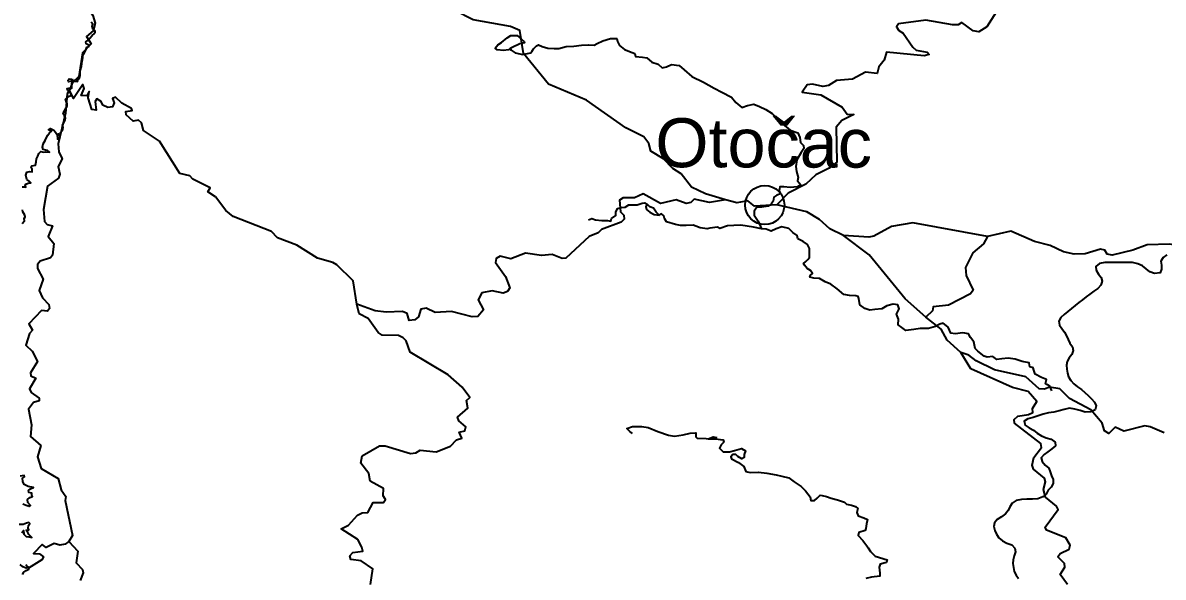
# Model space of a CAD drawing. Header units: metres. Extents: x 13.21 to 19.52, y 42.14 to 46.62.
# Drawn here: x 14.894 to 15.417, y 44.702 to 44.956 of the extents above; entities that cross this region are included whole.
import ezdxf

# ---------------------------------------------------------------- set-up
doc = ezdxf.new("R2010")
doc.units = ezdxf.units.M
doc.header["$MEASUREMENT"] = 0
for name, color, linetype in [('CESTE', 5, 'Continuous'), ('grad_manji', 1, 'Continuous'), ('hr', 9, 'Continuous'), ('naziv_manji', 1, 'Continuous'), ('PRUGE', 7, 'Continuous'), ('RIJEKE', 4, 'Continuous')]:
    doc.layers.add(name, color=color, linetype=linetype)
doc.styles.get("Standard").update_dxf_attribs({"font": 'arial.ttf'})

msp = doc.modelspace()

# ---------------------------------------------------------------- linework, layer by layer
at = {"layer": 'CESTE'}
for points in [[(14.89977, 44.99393), (14.89818, 44.99059), (14.90051, 44.98745), (14.90749, 44.9853), (14.91631, 44.97882), (14.92106, 44.97745), (14.91878, 44.97439), (14.91904, 44.97255), (14.92164, 44.97216), (14.92247, 44.97133), (14.92104, 44.96959), (14.92136, 44.96781), (14.92613, 44.95949), (14.92718, 44.95594), (14.92634, 44.9525), (14.92327, 44.94979), (14.92538, 44.94645), (14.92143, 44.9423), (14.91964, 44.93152), (14.91687, 44.9288), (14.91541, 44.92527)], [(15.21635, 44.87495), (15.20708, 44.87772), (15.20072, 44.88071), (15.19593, 44.88689), (15.19221, 44.88937), (15.18787, 44.89379), (15.18203, 44.8973), (15.18114, 44.90074), (15.17881, 44.90389), (15.17055, 44.90803), (15.15252, 44.92065), (15.13518, 44.92803), (15.12362, 44.942), (15.12204, 44.95253), (15.11774, 44.9544), (15.10058, 44.95754), (15.09223, 44.96171), (15.09166, 44.96495), (15.08721, 44.96699), (15.07989, 44.96685), (15.07499, 44.96778), (15.07063, 44.9695), (15.06783, 44.97208)], [(15.34051, 44.96108), (15.33624, 44.95436), (15.33256, 44.95207), (15.32996, 44.95238), (15.32472, 44.95633), (15.32303, 44.95528), (15.32046, 44.95515), (15.30828, 44.95734), (15.29566, 44.95567), (15.29479, 44.9543), (15.29586, 44.95257), (15.29776, 44.95132), (15.3023, 44.94491), (15.30377, 44.94352), (15.30882, 44.94262), (15.30974, 44.94157), (15.3075, 44.94103), (15.29022, 44.94272), (15.28907, 44.93905), (15.2866, 44.93594), (15.28596, 44.93291), (15.28057, 44.93345), (15.27464, 44.93027), (15.26722, 44.92971), (15.26356, 44.92731), (15.26103, 44.92696), (15.25622, 44.92807), (15.25373, 44.92767), (15.25149, 44.92431), (15.26012, 44.92313), (15.2699, 44.91741), (15.27218, 44.91428), (15.27513, 44.91405), (15.26962, 44.9113), (15.26703, 44.90824), (15.26739, 44.89225), (15.26395, 44.88954), (15.25782, 44.88644), (15.2531, 44.88222), (15.24501, 44.87795), (15.23983, 44.87262)], [(14.91541, 44.92527), (14.91436, 44.92362), (14.91359, 44.91471), (14.91016, 44.90059), (14.91047, 44.89701), (14.91201, 44.89371), (14.91028, 44.89028), (14.91092, 44.88672), (14.91037, 44.88496), (14.90536, 44.88123), (14.90347, 44.8705), (14.90389, 44.86507), (14.90521, 44.86368), (14.90765, 44.86304), (14.90562, 44.85822), (14.90818, 44.85501), (14.90769, 44.8496), (14.90675, 44.84835), (14.90194, 44.84688), (14.9008, 44.84536), (14.90077, 44.84351), (14.90335, 44.83855), (14.90148, 44.83337), (14.90302, 44.82996), (14.906, 44.82703), (14.90626, 44.82509), (14.90528, 44.82388), (14.90262, 44.82421), (14.89682, 44.81817), (14.89847, 44.81519), (14.897, 44.8136), (14.89546, 44.80826), (14.89837, 44.80561), (14.90069, 44.80076), (14.89756, 44.79566), (14.8977, 44.79422), (14.90002, 44.79318), (14.89706, 44.78832), (14.89783, 44.78664), (14.90149, 44.78409), (14.90145, 44.78274), (14.89891, 44.78202), (14.89659, 44.77894), (14.89795, 44.77177), (14.89751, 44.76643), (14.90229, 44.76236), (14.90073, 44.75708), (14.90239, 44.75182), (14.9102, 44.74724), (14.91153, 44.74204), (14.91372, 44.7389), (14.91339, 44.73708), (14.91683, 44.7211), (14.91516, 44.71835)], [(15.0472, 44.82717), (15.04549, 44.83782), (15.03809, 44.84509), (15.03621, 44.84629), (15.02916, 44.84827), (15.0197, 44.85419), (15.01087, 44.85759), (15.00807, 44.86047), (14.99044, 44.86737), (14.98715, 44.87002), (14.98238, 44.87637), (14.97881, 44.87861), (14.97996, 44.88039), (14.97192, 44.88444), (14.97059, 44.88604), (14.96603, 44.8871), (14.95673, 44.90184), (14.94935, 44.90668), (14.94852, 44.91034), (14.94709, 44.91144), (14.94459, 44.91097), (14.94139, 44.91392), (14.94123, 44.91551), (14.94413, 44.9159), (14.94386, 44.9169), (14.93947, 44.91921), (14.93645, 44.92206), (14.9351, 44.92136), (14.93597, 44.91948), (14.93516, 44.91768), (14.93301, 44.91737), (14.9307, 44.91832), (14.93002, 44.9201), (14.92789, 44.92132), (14.92719, 44.92005), (14.92766, 44.91612), (14.9257, 44.91642), (14.92403, 44.92166), (14.92446, 44.92464), (14.92338, 44.92266), (14.92074, 44.92276), (14.92211, 44.92608), (14.92158, 44.92777), (14.91726, 44.92136), (14.91541, 44.92527)], [(15.21635, 44.87495), (15.20898, 44.87372), (15.20198, 44.87528), (15.20048, 44.8737), (15.19831, 44.87324), (15.19367, 44.87491), (15.18645, 44.87334), (15.17856, 44.87776), (15.17461, 44.87588), (15.16939, 44.87582), (15.16775, 44.87485), (15.16812, 44.86945), (15.16965, 44.86795), (15.16977, 44.86609), (15.16843, 44.86477), (15.1594, 44.86137), (15.15796, 44.85986), (15.15377, 44.85816), (15.14311, 44.84825), (15.1414, 44.84806), (15.1368, 44.84994), (15.13193, 44.84936), (15.12452, 44.85043), (15.11785, 44.84795), (15.11293, 44.84908), (15.11115, 44.84812), (15.11082, 44.84626), (15.11541, 44.83984), (15.11733, 44.83456), (15.11632, 44.83292), (15.11427, 44.83209), (15.10927, 44.83323), (15.10452, 44.83238), (15.10284, 44.82915), (15.10534, 44.82451), (15.10275, 44.82149), (15.10012, 44.82131), (15.09063, 44.82369), (15.08312, 44.82335), (15.07896, 44.82527), (15.07652, 44.82476), (15.07555, 44.82135), (15.07388, 44.81991), (15.07128, 44.81963), (15.07032, 44.82281), (15.06824, 44.82377), (15.06064, 44.82347), (15.05564, 44.82407), (15.0472, 44.82717)], [(15.23983, 44.87262), (15.22969, 44.87198), (15.22657, 44.87449), (15.22159, 44.87361), (15.21635, 44.87495)], [(15.27039, 44.85859), (15.2642, 44.8617), (15.25947, 44.86591), (15.25368, 44.8694), (15.23983, 44.87262)], [(15.33649, 44.85812), (15.30229, 44.8644), (15.29251, 44.86267), (15.28443, 44.85828), (15.28207, 44.85785), (15.27039, 44.85859)], [(15.49286, 44.84771), (15.48789, 44.84808), (15.47577, 44.84544), (15.46822, 44.84484), (15.45132, 44.84836), (15.44198, 44.85113), (15.41995, 44.85468), (15.40982, 44.85438), (15.40316, 44.85187), (15.39367, 44.84954), (15.39141, 44.85006), (15.39031, 44.85185), (15.38833, 44.85237), (15.38127, 44.85015), (15.37622, 44.85001), (15.37139, 44.85104), (15.36521, 44.85408), (15.35808, 44.85589), (15.34722, 44.86056), (15.33649, 44.85812)], [(15.30828, 44.82114), (15.29873, 44.8295), (15.28229, 44.84969), (15.27039, 44.85859)], [(15.33649, 44.85812), (15.33471, 44.85476), (15.32982, 44.85069), (15.32638, 44.84392), (15.3267, 44.84034), (15.3299, 44.83353), (15.32877, 44.83191), (15.31867, 44.82659), (15.31162, 44.82596), (15.31122, 44.82405), (15.30828, 44.82114)], [(15.05351, 44.69863), (15.05462, 44.70581), (15.04926, 44.70949), (15.04444, 44.71), (15.04403, 44.71176), (15.04546, 44.71328), (15.04991, 44.71391), (15.04953, 44.71575), (15.04774, 44.71918), (15.04006, 44.72406), (15.04345, 44.7258), (15.04758, 44.73036), (15.04962, 44.73139), (15.05231, 44.73163), (15.0547, 44.73617), (15.0594, 44.7361), (15.06031, 44.73755), (15.05925, 44.73927), (15.05943, 44.74259), (15.05338, 44.74593), (15.05272, 44.7495), (15.04901, 44.75416), (15.04971, 44.7576), (15.05769, 44.7621), (15.06016, 44.76217), (15.07177, 44.75867), (15.07423, 44.75895), (15.07628, 44.76014), (15.08358, 44.75934), (15.09017, 44.76196), (15.09293, 44.76491), (15.09545, 44.76572), (15.09422, 44.76843), (15.09679, 44.769), (15.09715, 44.77081), (15.094, 44.77368), (15.09336, 44.77535), (15.09815, 44.77938), (15.09753, 44.78301), (15.09899, 44.7843), (15.0956, 44.78913), (15.08912, 44.79466), (15.07166, 44.80506), (15.06982, 44.81025), (15.0684, 44.81174), (15.06633, 44.81274), (15.05885, 44.81285), (15.05707, 44.8142), (15.0524, 44.82055), (15.04832, 44.82276), (15.0472, 44.82717)], [(15.32425, 44.80496), (15.31795, 44.8106), (15.31522, 44.8156), (15.30828, 44.82114)], [(15.41761, 44.76815), (15.4111, 44.77092), (15.40861, 44.77126), (15.39904, 44.76886), (15.395, 44.77073), (15.3922, 44.76788), (15.39016, 44.769), (15.38907, 44.77249), (15.38389, 44.7786), (15.37406, 44.78393), (15.36961, 44.78825), (15.36492, 44.78912), (15.36272, 44.78808), (15.36025, 44.78825), (15.3541, 44.79375), (15.33966, 44.79706), (15.33132, 44.80113), (15.32787, 44.80371), (15.32425, 44.80496)], [(15.37317, 44.69859), (15.36985, 44.70317), (15.37193, 44.70659), (15.37175, 44.70824), (15.36871, 44.71121), (15.36985, 44.71274), (15.37404, 44.71485), (15.37437, 44.71661), (15.37248, 44.71995), (15.36364, 44.72356), (15.36298, 44.7249), (15.36896, 44.73297), (15.36818, 44.73457), (15.36314, 44.73862), (15.3622, 44.74214), (15.36316, 44.7457), (15.36259, 44.7474), (15.35759, 44.75145), (15.35702, 44.75323), (15.35771, 44.75676), (15.36131, 44.76147), (15.36093, 44.76329), (15.34888, 44.7726), (15.34873, 44.77422), (15.35038, 44.77573), (15.35531, 44.77647), (15.35733, 44.77748), (15.3572, 44.77928), (15.35909, 44.78251), (15.35511, 44.78706), (15.34802, 44.78896), (15.32885, 44.79752), (15.32425, 44.80496)], [(14.91516, 44.71835), (14.91339, 44.71709), (14.91092, 44.71668), (14.90844, 44.71737), (14.90468, 44.71554), (14.90295, 44.71698), (14.89889, 44.71278), (14.90164, 44.71259), (14.90346, 44.71127), (14.90275, 44.70984), (14.89667, 44.70601), (14.89537, 44.70766)], [(14.91516, 44.71835), (14.91927, 44.71388), (14.9185, 44.70858), (14.92132, 44.7055), (14.92169, 44.70395), (14.92024, 44.70041)]]:
    msp.add_lwpolyline(points, dxfattribs=at)
at = {"layer": 'grad_manji'}
msp.add_circle((15.23434, 44.87257), 0.00898, dxfattribs=at)
at = {"layer": 'hr'}
for points in [[(14.89369, 44.88091), (14.89463, 44.88088), (14.89534, 44.8807), (14.89511, 44.88177), (14.89563, 44.88235), (14.89685, 44.88269), (14.8977, 44.88281), (14.89689, 44.88347), (14.89589, 44.88436), (14.89538, 44.88626), (14.89592, 44.88764), (14.89706, 44.88798), (14.89835, 44.88778), (14.89829, 44.88896), (14.8977, 44.88997), (14.89809, 44.89059), (14.8998, 44.89086), (14.90013, 44.89242), (14.90033, 44.89377), (14.90091, 44.89496), (14.90136, 44.8962), (14.90227, 44.89716), (14.90354, 44.8968), (14.90459, 44.89695), (14.90617, 44.89689), (14.90527, 44.89753), (14.90434, 44.89766), (14.9034, 44.89803), (14.90302, 44.89913), (14.90337, 44.90061), (14.90428, 44.90217), (14.90483, 44.90348), (14.90542, 44.90467), (14.90617, 44.90575), (14.90722, 44.90638), (14.90579, 44.907), (14.90667, 44.90763), (14.90822, 44.90689), (14.90903, 44.90593), (14.90964, 44.90508), (14.91033, 44.90517), (14.91041, 44.90456), (14.90983, 44.90446), (14.90987, 44.90339), (14.90985, 44.90274), (14.91106, 44.90403), (14.91132, 44.90588), (14.91234, 44.90714), (14.91259, 44.90813), (14.91219, 44.90919), (14.91289, 44.91027), (14.91349, 44.9115), (14.91359, 44.91237), (14.91309, 44.91352), (14.91244, 44.91432), (14.9126, 44.91505), (14.91308, 44.91577), (14.91358, 44.91667), (14.91432, 44.91798), (14.91441, 44.91896), (14.91409, 44.91979), (14.91358, 44.92114), (14.91471, 44.92213), (14.91632, 44.92298), (14.91552, 44.92449), (14.91448, 44.92522), (14.91442, 44.92604), (14.91515, 44.92623), (14.91582, 44.92616), (14.9165, 44.92621), (14.91654, 44.92715), (14.91656, 44.92832), (14.91683, 44.92903), (14.91816, 44.92939), (14.91903, 44.92928), (14.91928, 44.92965), (14.91857, 44.92994), (14.91886, 44.93043), (14.91969, 44.93038), (14.92, 44.93086), (14.92038, 44.93196), (14.92029, 44.93418), (14.92091, 44.9361), (14.92117, 44.93847), (14.92152, 44.94025), (14.9216, 44.94137), (14.92198, 44.94194), (14.92264, 44.94291), (14.92299, 44.94403), (14.92334, 44.94495), (14.92426, 44.94532), (14.92429, 44.94582), (14.92313, 44.94643), (14.9229, 44.94744), (14.92397, 44.94824), (14.92474, 44.94914), (14.92581, 44.95029), (14.92695, 44.9512), (14.927, 44.95135), (14.92714, 44.9517), (14.92714, 44.95209), (14.92682, 44.95264), (14.92617, 44.95328), (14.92575, 44.95445), (14.92607, 44.95553), (14.92532, 44.95645)], [(14.89377, 44.8641), (14.89474, 44.86536), (14.8947, 44.86635), (14.89513, 44.8671), (14.8949, 44.86797), (14.89409, 44.86939), (14.8939, 44.87035)], [(14.89397, 44.7355), (14.89551, 44.73489), (14.89649, 44.73463), (14.89697, 44.73431), (14.89751, 44.73482), (14.89629, 44.73612), (14.89617, 44.7375), (14.89723, 44.73843), (14.89849, 44.73896), (14.89816, 44.7395), (14.89817, 44.74045), (14.89678, 44.74081), (14.89659, 44.74175), (14.89758, 44.74246), (14.89897, 44.74312), (14.89646, 44.74358), (14.89456, 44.74445), (14.89401, 44.74573), (14.89391, 44.7474), (14.89476, 44.74788), (14.89456, 44.74855), (14.89275, 44.74825)], [(14.89357, 44.72227), (14.89425, 44.7233), (14.8945, 44.72172), (14.8955, 44.72062), (14.89673, 44.72042), (14.89814, 44.72007), (14.89676, 44.72147), (14.89631, 44.7224), (14.89553, 44.72344), (14.89669, 44.72371), (14.89644, 44.72438), (14.89657, 44.72559), (14.89725, 44.7266), (14.8968, 44.72705), (14.89572, 44.72667), (14.89419, 44.72609), (14.8923, 44.72602)], [(14.8938, 44.70318), (14.89446, 44.70428), (14.89558, 44.70499), (14.89684, 44.70567), (14.89688, 44.70658), (14.89549, 44.70602), (14.89401, 44.70674), (14.89285, 44.70775)]]:
    msp.add_lwpolyline(points, dxfattribs=at)
msp.add_lwpolyline([(14.9166, 44.93024), (14.91695, 44.92963), (14.91627, 44.9293), (14.91498, 44.92908), (14.91479, 44.92983), (14.9152, 44.93049), (14.9166, 44.93024)], close=True, dxfattribs=at)
at = {"layer": 'PRUGE'}
msp.add_lwpolyline([(15.4188, 44.84976), (15.41708, 44.84845), (15.41604, 44.84681), (15.4163, 44.84502), (15.41635, 44.84313), (15.41571, 44.84149), (15.41315, 44.84114), (15.41103, 44.84195), (15.40932, 44.84337), (15.40758, 44.8447), (15.40544, 44.84564), (15.40301, 44.84615), (15.40048, 44.84625), (15.39795, 44.84623), (15.39542, 44.84617), (15.39289, 44.8462), (15.39028, 44.84619), (15.39028, 44.84619), (15.38792, 44.84579), (15.38627, 44.84432), (15.38628, 44.84264), (15.38735, 44.84092), (15.38863, 44.83934), (15.38905, 44.83759), (15.38853, 44.83583), (15.38704, 44.83436), (15.38532, 44.83304), (15.38351, 44.83178), (15.38178, 44.83047), (15.38007, 44.82914), (15.37837, 44.82781), (15.37668, 44.82648), (15.375, 44.82512), (15.37333, 44.82378), (15.37162, 44.82245), (15.37008, 44.82098), (15.36917, 44.81936), (15.36957, 44.81756), (15.37059, 44.81592), (15.37183, 44.81434), (15.3727, 44.81265), (15.37346, 44.81094), (15.37428, 44.80924), (15.37549, 44.80762), (15.3758, 44.80587), (15.37525, 44.80411), (15.3739, 44.80257), (15.37309, 44.80088), (15.37279, 44.79909), (15.3729, 44.79729), (15.37313, 44.79549), (15.37364, 44.79374), (15.37469, 44.79209), (15.37614, 44.79062), (15.37783, 44.78928), (15.37956, 44.78797), (15.3812, 44.7866), (15.38275, 44.78518), (15.38421, 44.78371), (15.38557, 44.78215), (15.38635, 44.78049), (15.38583, 44.77862), (15.38389, 44.77769), (15.38128, 44.77761), (15.37894, 44.77835), (15.37656, 44.77904), (15.37413, 44.77937), (15.37413, 44.77937), (15.37168, 44.77888), (15.36931, 44.77822), (15.36696, 44.77758), (15.36448, 44.77723), (15.36208, 44.77667), (15.35977, 44.77594), (15.3575, 44.77514), (15.35496, 44.77449), (15.35327, 44.77353), (15.35385, 44.77165), (15.35559, 44.77042), (15.35766, 44.76933), (15.35931, 44.76796), (15.36124, 44.76682), (15.36341, 44.76588), (15.36576, 44.76516), (15.36758, 44.76381), (15.36772, 44.76222), (15.36599, 44.76077), (15.3642, 44.75948), (15.36248, 44.75815), (15.36115, 44.75659), (15.36162, 44.7549), (15.36295, 44.75331), (15.36461, 44.75194), (15.36524, 44.75022), (15.36583, 44.74845), (15.3667, 44.74676), (15.36663, 44.74496), (15.36578, 44.74328), (15.36438, 44.74177), (15.3634, 44.74007), (15.36189, 44.7387), (15.35961, 44.73787), (15.35712, 44.73768), (15.35457, 44.73767), (15.35457, 44.73767), (15.35205, 44.73759), (15.3496, 44.73702), (15.3478, 44.73586), (15.3467, 44.73418), (15.34592, 44.73247), (15.3447, 44.73093), (15.34291, 44.72963), (15.34098, 44.72843), (15.33972, 44.72692), (15.33938, 44.72512), (15.33988, 44.72336), (15.34069, 44.72164), (15.34175, 44.72001), (15.34339, 44.71864), (15.34545, 44.7176), (15.34765, 44.71672), (15.34912, 44.71521), (15.34933, 44.71349), (15.34875, 44.71169), (15.34828, 44.70992), (15.34817, 44.70813), (15.34842, 44.70633), (15.34881, 44.70456), (15.34961, 44.70285), (15.3508, 44.70126)], dxfattribs=at)
at = {"layer": 'RIJEKE'}
for points in [[(15.11758, 44.94428), (15.11677, 44.94373), (15.11451, 44.9435), (15.1116, 44.94376), (15.11065, 44.94445), (15.11186, 44.94597), (15.11359, 44.94718), (15.11621, 44.94923), (15.11783, 44.95038), (15.11783, 44.95038), (15.12075, 44.95036), (15.12264, 44.94873), (15.12393, 44.94758), (15.12414, 44.94695), (15.12198, 44.94644), (15.11841, 44.94485), (15.11758, 44.94428)], [(15.11758, 44.94428), (15.11797, 44.94354), (15.11989, 44.94239), (15.12344, 44.94167), (15.12481, 44.94193), (15.12699, 44.94234), (15.12746, 44.94298), (15.12832, 44.94416), (15.12963, 44.94554), (15.13061, 44.94598), (15.13061, 44.94598), (15.1322, 44.94529), (15.13479, 44.94458), (15.13768, 44.94433), (15.13995, 44.94432), (15.14319, 44.94521), (15.14674, 44.94542), (15.15031, 44.94586), (15.15355, 44.94607), (15.15355, 44.94607), (15.15613, 44.94582), (15.15742, 44.94672), (15.16002, 44.94785), (15.16359, 44.94898), (15.16359, 44.94898), (15.1665, 44.94895), (15.16681, 44.94758), (15.16776, 44.94574), (15.16999, 44.94388), (15.17353, 44.94248), (15.17481, 44.94201), (15.17512, 44.94064), (15.17833, 44.94039), (15.18027, 44.94014), (15.18251, 44.93806), (15.18542, 44.93712), (15.18731, 44.9355), (15.18926, 44.93595), (15.19153, 44.93708), (15.19153, 44.93708), (15.19508, 44.9366), (15.19732, 44.93451), (15.20083, 44.9315), (15.20628, 44.92893), (15.21109, 44.92614), (15.21461, 44.92428), (15.2191, 44.92197), (15.221, 44.91965), (15.22388, 44.91734), (15.22647, 44.91824), (15.22939, 44.9189), (15.22939, 44.9189), (15.23195, 44.91773), (15.23485, 44.91633), (15.23772, 44.91448), (15.23994, 44.91263), (15.2425, 44.90986), (15.246, 44.90685), (15.24953, 44.90567), (15.25048, 44.90359), (15.25077, 44.9013), (15.25204, 44.89991), (15.25233, 44.89853), (15.25109, 44.89669), (15.24903, 44.89329), (15.24865, 44.8903), (15.24895, 44.888), (15.24967, 44.88526), (15.24933, 44.88365), (15.25091, 44.8818), (15.24928, 44.88089), (15.24606, 44.88069), (15.24314, 44.88094), (15.2412, 44.88095), (15.2412, 44.88095), (15.24087, 44.87912), (15.24149, 44.87774), (15.23986, 44.87707), (15.23856, 44.87615), (15.23821, 44.87432), (15.23721, 44.87295), (15.23591, 44.87204), (15.23299, 44.87161), (15.23073, 44.87162), (15.23073, 44.87162), (15.22942, 44.86979), (15.2294, 44.86796), (15.23128, 44.86519), (15.23285, 44.86173)], [(15.15343, 44.86575), (15.15505, 44.86644), (15.15505, 44.86644), (15.15665, 44.86572), (15.15955, 44.86548), (15.16213, 44.86546), (15.16373, 44.86522), (15.16408, 44.86636), (15.16603, 44.86773), (15.16605, 44.86934), (15.16673, 44.87094), (15.16867, 44.87139), (15.17028, 44.8716), (15.17191, 44.87274), (15.17191, 44.87274), (15.17579, 44.87271), (15.17805, 44.87338), (15.17935, 44.8736), (15.17935, 44.8736), (15.18043, 44.87304)], [(15.18043, 44.87304), (15.17975, 44.87191), (15.18005, 44.87054), (15.18166, 44.86938), (15.18357, 44.86822), (15.18583, 44.86798)], [(15.18583, 44.86798), (15.18456, 44.86936), (15.18329, 44.8712), (15.18168, 44.87168), (15.18043, 44.87304)], [(15.23285, 44.86173), (15.2292, 44.86245), (15.22341, 44.86342), (15.22341, 44.86342), (15.22017, 44.86321), (15.21727, 44.86301), (15.21371, 44.86188), (15.21267, 44.86249), (15.21267, 44.86249), (15.20919, 44.86192), (15.20789, 44.86169), (15.20467, 44.86217), (15.20275, 44.86288), (15.20146, 44.86335), (15.20146, 44.86335), (15.19824, 44.86315), (15.19566, 44.86316), (15.19341, 44.86364), (15.18922, 44.86481), (15.18827, 44.86643), (15.18798, 44.86757), (15.18702, 44.86851), (15.18702, 44.86851), (15.18583, 44.86798)], [(15.36601, 44.78745), (15.36508, 44.78953), (15.36379, 44.79023), (15.36316, 44.79069), (15.36351, 44.79254), (15.36127, 44.79347), (15.35839, 44.79509), (15.35779, 44.79693), (15.35748, 44.79786), (15.35588, 44.79833), (15.35559, 44.80017), (15.35238, 44.80088), (15.34916, 44.80183), (15.34595, 44.80231), (15.34595, 44.80231), (15.34304, 44.80211), (15.34078, 44.80168), (15.33888, 44.80307), (15.33888, 44.80307), (15.33629, 44.80286), (15.33502, 44.80333), (15.33214, 44.80564), (15.33088, 44.80681), (15.33028, 44.80979), (15.3287, 44.81187), (15.32777, 44.81349), (15.32519, 44.81397), (15.32519, 44.81397), (15.32165, 44.81354), (15.31971, 44.81378), (15.31846, 44.81654), (15.31679, 44.81794), (15.31624, 44.8184), (15.31624, 44.8184), (15.31462, 44.81796), (15.31267, 44.81682), (15.30943, 44.81592), (15.30556, 44.81597), (15.30556, 44.81597), (15.30265, 44.81552), (15.29909, 44.81509), (15.29718, 44.81649), (15.2956, 44.81764), (15.29564, 44.82017), (15.29471, 44.82248), (15.29603, 44.825), (15.29542, 44.82683), (15.29317, 44.82708), (15.29317, 44.82708), (15.29026, 44.82641), (15.28797, 44.82505), (15.28475, 44.82462), (15.28249, 44.8244), (15.28023, 44.82512), (15.27801, 44.82674), (15.27742, 44.82973), (15.27711, 44.83065), (15.27614, 44.83089), (15.27324, 44.83115), (15.27067, 44.83162), (15.26748, 44.83417), (15.2646, 44.83626), (15.26204, 44.83742), (15.25949, 44.83882), (15.25692, 44.83906), (15.25498, 44.83954), (15.25532, 44.84046), (15.25629, 44.84113), (15.25534, 44.84253), (15.25374, 44.84346), (15.2525, 44.84507), (15.25218, 44.84576), (15.25316, 44.84667), (15.25414, 44.84757), (15.2548, 44.84849), (15.25483, 44.85078), (15.25487, 44.85262), (15.25392, 44.85446), (15.25201, 44.85586), (15.24944, 44.85703), (15.24914, 44.85863), (15.24722, 44.86003), (15.24533, 44.86188), (15.24211, 44.86259), (15.24211, 44.86259), (15.23952, 44.86169), (15.23724, 44.86056), (15.235, 44.86149), (15.23285, 44.86173)], [(15.17369, 44.76787), (15.17241, 44.76878), (15.17114, 44.77017), (15.17373, 44.77107), (15.17373, 44.77107), (15.17792, 44.77103), (15.18081, 44.77057), (15.1853, 44.7687), (15.19011, 44.76707), (15.193, 44.76657), (15.19687, 44.76724), (15.2001, 44.7679), (15.20269, 44.76811), (15.20269, 44.76811), (15.20266, 44.76696), (15.20265, 44.76627), (15.20337, 44.76567), (15.20746, 44.76555), (15.20844, 44.76532)], [(15.20844, 44.76532), (15.21071, 44.76622), (15.21071, 44.76622), (15.21231, 44.76597)], [(15.20844, 44.76532), (15.21177, 44.76543), (15.21177, 44.76543), (15.2153, 44.76494), (15.21561, 44.76379), (15.21429, 44.76265), (15.21363, 44.76104), (15.21522, 44.75944), (15.21813, 44.75942), (15.22039, 44.76009), (15.22363, 44.76098), (15.22363, 44.76098), (15.22553, 44.75982), (15.22486, 44.75822), (15.22484, 44.75684), (15.22387, 44.75617), (15.22195, 44.75732), (15.221, 44.75825), (15.21971, 44.75826), (15.21971, 44.75826), (15.21873, 44.75712), (15.21903, 44.7562), (15.22224, 44.75456), (15.22478, 44.75271), (15.22572, 44.75041), (15.22765, 44.74993), (15.2315, 44.75014), (15.2315, 44.75014), (15.23535, 44.74965), (15.23954, 44.74893), (15.2421, 44.74821), (15.24532, 44.7475), (15.24787, 44.74565), (15.25106, 44.74356), (15.25295, 44.74147), (15.25517, 44.73871), (15.25545, 44.7371), (15.25708, 44.73708), (15.25839, 44.73823), (15.25968, 44.73959), (15.25968, 44.73959), (15.26065, 44.73935), (15.26258, 44.73887), (15.26481, 44.73817), (15.26771, 44.73746), (15.2709, 44.73628), (15.27185, 44.73537), (15.2741, 44.73489), (15.27602, 44.73441), (15.27699, 44.73349), (15.27663, 44.73165), (15.27724, 44.73004), (15.27982, 44.7291), (15.28141, 44.7284), (15.28105, 44.72634), (15.28071, 44.72427), (15.28037, 44.72336), (15.27745, 44.72246), (15.27711, 44.72109), (15.27932, 44.71877), (15.28122, 44.71624), (15.28178, 44.71532), (15.28278, 44.7137), (15.28501, 44.71162), (15.29045, 44.70996), (15.29011, 44.7086), (15.28721, 44.70793), (15.28686, 44.70656), (15.28714, 44.7038), (15.28712, 44.70242), (15.28324, 44.70199), (15.28067, 44.70133)]]:
    msp.add_lwpolyline(points, dxfattribs=at)

# ---------------------------------------------------------------- texts
at = {"layer": 'naziv_manji', "insert": (15.18416, 44.9124), "char_height": 0.0224579, "width": 0.1272613, "attachment_point": 1, "rotation": 359.8663}
msp.add_mtext('{\\fArial CE|b0|i0|c238|p34;Otočac}         ', dxfattribs=at)

doc.saveas('drawing.dxf')
